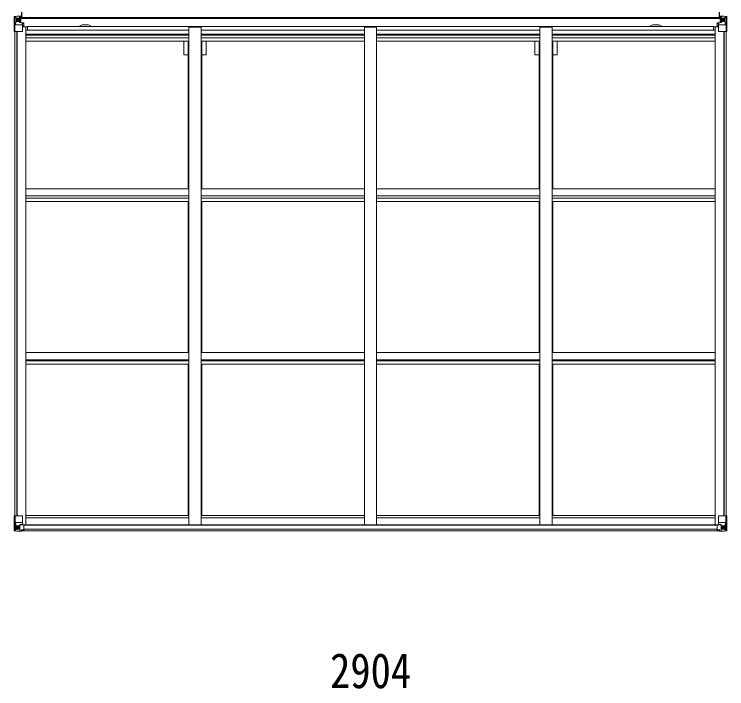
# Model space of a CAD drawing. Units: millimetres at full size, sheet at 1:30; details may follow other scales. Extents: x -8385 to 8479, y -5853 to 5787.
# Drawn here: x 677 to 3585, y 463 to 3213 of the extents above; entities that cross this region are included whole.
import ezdxf
from ezdxf.enums import TextEntityAlignment as Align

# ---------------------------------------------------------------- set-up
doc = ezdxf.new("R2010")
doc.units = ezdxf.units.MM
doc.header["$LTSCALE"] = 30
for name, color, linetype, lineweight in [('0-1_本体', 4, 'Continuous', 9), ('0-2_部品', 7, 'Continuous', 9), ('0-3_ELV2', 3, 'Continuous', 9), ('0-A_寸法', 6, 'Continuous', 9)]:
    doc.layers.add(name, color=color, linetype=linetype, lineweight=lineweight)
doc.styles.add('ＭＳ ゴシック', font='')
doc.styles.get('ＭＳ ゴシック').set_extended_font_data('MS Gothic')

msp = doc.modelspace()

# ---------------------------------------------------------------- linework, layer by layer
at = {"layer": '0-1_本体'}
for p, q in [((700.27, 3203.46), (708.27, 3203.46)), ((700.28, 3201.4), (708.27, 3201.4)), ((708.27, 3195.37), (708.27, 3212.21)), ((3553.27, 3200.11), (708.27, 3200.11)), ((3553.27, 3195.37), (3553.27, 3212.21)), ((3561.27, 3203.46), (3553.27, 3203.46)), ((3561.25, 3201.4), (3553.27, 3201.4)), ((3553.27, 3195.37), (708.27, 3195.37)), ((678.77, 1167.61), (678.77, 3142.69)), ((687.77, 1167.61), (687.77, 3142.69)), ((688.47, 1167.61), (688.47, 3142.69)), ((710.77, 3161.17), (723.77, 3161.17)), ((723.77, 1131.26), (723.77, 3161.17)), ((1389.77, 3148.12), (723.77, 3148.12)), ((731.27, 3163.19), (731.27, 3148.12)), ((3530.27, 3163.19), (731.27, 3163.19)), ((978.77, 3169.25), (953.77, 3169.25)), ((1389.77, 1131.26), (1389.77, 3160.52)), ((1439.77, 3160.52), (1389.77, 3160.52)), ((1439.77, 1131.26), (1439.77, 3160.52)), ((2105.77, 3148.12), (1439.77, 3148.12)), ((2105.77, 1131.26), (2105.77, 3160.52)), ((2155.77, 3160.52), (2105.77, 3160.52)), ((2155.77, 1131.26), (2155.77, 3160.52)), ((2821.77, 3148.12), (2155.77, 3148.12)), ((2821.77, 1131.26), (2821.77, 3160.52)), ((2871.77, 3160.52), (2821.77, 3160.52)), ((2871.77, 1131.26), (2871.77, 3160.52)), ((3537.77, 3148.12), (2871.77, 3148.12)), ((3282.77, 3169.25), (3307.77, 3169.25)), ((3530.27, 3163.19), (3530.27, 3148.12)), ((3537.77, 1131.26), (3537.77, 3161.17)), ((3550.77, 3161.17), (3537.77, 3161.17)), ((3573.07, 1167.61), (3573.07, 3142.69)), ((3573.77, 1167.61), (3573.77, 3142.69)), ((3582.77, 1167.61), (3582.77, 3142.69)), ((1389.77, 3131.68), (723.77, 3131.68)), ((1389.77, 3127.9), (723.77, 3127.9)), ((1389.77, 3116.55), (723.77, 3116.55)), ((2105.77, 3131.68), (1439.77, 3131.68)), ((2105.77, 3127.9), (1439.77, 3127.9)), ((2105.77, 3116.55), (1439.77, 3116.55)), ((2821.77, 3131.68), (2155.77, 3131.68)), ((2821.77, 3127.9), (2155.77, 3127.9)), ((2821.77, 3116.55), (2155.77, 3116.55)), ((3537.77, 3131.68), (2871.77, 3131.68)), ((3537.77, 3127.9), (2871.77, 3127.9)), ((3537.77, 3116.55), (2871.77, 3116.55)), ((1389.77, 3103.73), (723.77, 3103.73)), ((1369.57, 3047.46), (1369.57, 3103.73)), ((1387.27, 2501.17), (1387.27, 3103.73)), ((2105.77, 3103.73), (1439.77, 3103.73)), ((1442.27, 2501.17), (1442.27, 3103.73)), ((1459.97, 3047.46), (1459.97, 3103.73)), ((2821.77, 3103.73), (2155.77, 3103.73)), ((2801.57, 3047.46), (2801.57, 3103.73)), ((2819.27, 2501.17), (2819.27, 3103.73)), ((3537.77, 3103.73), (2871.77, 3103.73)), ((2874.27, 2501.17), (2874.27, 3103.73)), ((2891.97, 3047.46), (2891.97, 3103.73)), ((1387.27, 3047.46), (1369.57, 3047.46)), ((1459.97, 3047.46), (1442.27, 3047.46)), ((2819.27, 3047.46), (2801.57, 3047.46)), ((2891.97, 3047.46), (2874.27, 3047.46)), ((723.77, 2501.17), (1389.77, 2501.17)), ((1439.77, 2501.17), (2105.77, 2501.17)), ((2155.77, 2501.17), (2821.77, 2501.17)), ((2871.77, 2501.17), (3537.77, 2501.17)), ((723.77, 2472.13), (1389.77, 2472.13)), ((1439.77, 2472.13), (2105.77, 2472.13)), ((2155.77, 2472.13), (2821.77, 2472.13)), ((2871.77, 2472.13), (3537.77, 2472.13)), ((723.77, 2462.4), (1389.77, 2462.4)), ((723.77, 2449.54), (1389.77, 2449.54)), ((1387.27, 1833.71), (1387.27, 2449.54)), ((1439.77, 2462.4), (2105.77, 2462.4)), ((1439.77, 2449.54), (2105.77, 2449.54)), ((1442.27, 1833.71), (1442.27, 2449.54)), ((2155.77, 2462.4), (2821.77, 2462.4)), ((2155.77, 2449.54), (2821.77, 2449.54)), ((2819.27, 1833.71), (2819.27, 2449.54)), ((2871.77, 2462.4), (3537.77, 2462.4)), ((2871.77, 2449.54), (3537.77, 2449.54)), ((2874.27, 1833.71), (2874.27, 2449.54)), ((723.77, 1833.71), (1389.77, 1833.71)), ((1439.77, 1833.71), (2105.77, 1833.71)), ((2155.77, 1833.71), (2821.77, 1833.71)), ((2871.77, 1833.71), (3537.77, 1833.71)), ((723.77, 1803.96), (1389.77, 1803.96)), ((1439.77, 1803.96), (2105.77, 1803.96)), ((2155.77, 1803.96), (2821.77, 1803.96)), ((2871.77, 1803.96), (3537.77, 1803.96)), ((723.77, 1799.54), (1389.77, 1799.54)), ((723.77, 1786.52), (1389.77, 1786.52)), ((1387.27, 1168.5), (1387.27, 1786.52)), ((1439.77, 1799.54), (2105.77, 1799.54)), ((1439.77, 1786.52), (2105.77, 1786.52)), ((1442.27, 1168.5), (1442.27, 1786.52)), ((2155.77, 1799.54), (2821.77, 1799.54)), ((2155.77, 1786.52), (2821.77, 1786.52)), ((2819.27, 1168.5), (2819.27, 1786.52)), ((2871.77, 1799.54), (3537.77, 1799.54)), ((2871.77, 1786.52), (3537.77, 1786.52)), ((2874.27, 1168.5), (2874.27, 1786.52)), ((1389.77, 1168.5), (723.77, 1168.5)), ((2105.77, 1168.5), (1439.77, 1168.5)), ((2821.77, 1168.5), (2155.77, 1168.5)), ((3537.77, 1168.5), (2871.77, 1168.5)), ((1389.77, 1159.37), (723.77, 1159.37)), ((2105.77, 1159.37), (1439.77, 1159.37)), ((2821.77, 1159.37), (2155.77, 1159.37)), ((3537.5, 1159.37), (2871.77, 1159.37)), ((705.58, 1106.76), (3555.96, 1106.76)), ((705.58, 1105.82), (3555.96, 1105.82)), ((715.04, 1131.26), (3546.49, 1131.26)), ((715.58, 1128.91), (3545.96, 1128.91)), ((715.58, 1113.25), (3545.96, 1113.25))]:
    msp.add_line(p, q, dxfattribs=at)
for centre, start, end in [((953.77, 3156.75), 90, 148.96231), ((978.77, 3156.75), 31.03769, 90), ((3282.77, 3156.75), 90, 148.96231), ((3307.77, 3156.75), 31.03769, 90)]:
    msp.add_arc(centre, 12.5, start, end, dxfattribs=at)
at = {"layer": '0-2_部品'}
for p, q in [((677.08, 1167.61), (710.08, 1167.61)), ((677.08, 1106.91), (677.08, 1167.61)), ((679.92, 1167.61), (679.92, 1107.03)), ((711.08, 1166.61), (711.08, 1133.52)), ((3550.46, 1166.61), (3550.46, 1133.52)), ((3584.46, 1167.61), (3551.46, 1167.61)), ((3581.61, 1167.61), (3581.61, 1107.03)), ((3584.46, 1106.91), (3584.46, 1167.61)), ((680.47, 1140.73), (687.08, 1140.95)), ((680.47, 1140.73), (684.61, 1128.65)), ((687.08, 1140.95), (711.08, 1140.95)), ((3574.46, 1140.95), (3550.46, 1140.95)), ((3581.07, 1140.73), (3574.46, 1140.95)), ((3581.07, 1140.73), (3576.92, 1128.65)), ((678.02, 1105.95), (678.02, 1105.9)), ((686.99, 1105.52), (679.07, 1105.99)), ((679.93, 1106.96), (679.92, 1107.03)), ((683.89, 1110.41), (681.16, 1106.74)), ((687.08, 1127.42), (684.75, 1127.38)), ((684.75, 1127.38), (684.75, 1113.91)), ((684.75, 1113.91), (687.08, 1113.85)), ((687.08, 1127.42), (687.08, 1127.41)), ((699.08, 1127.41), (687.08, 1127.41)), ((687.08, 1113.86), (699.08, 1113.86)), ((699.08, 1104.73), (687.08, 1105.51)), ((691.6, 1121.05), (691.6, 1122.01)), ((699.08, 1131.4), (705.58, 1131.4)), ((699.08, 1131.4), (699.08, 1104.61)), ((710.26, 1133.26), (699.91, 1131.6)), ((699.91, 1131.6), (699.91, 1131.4)), ((702.6, 1131.4), (710.26, 1132.62)), ((705.58, 1131.4), (714.58, 1131.37)), ((705.58, 1104.22), (705.58, 1110.16)), ((714.58, 1109.59), (705.58, 1109.53)), ((710.26, 1132.62), (710.26, 1133.26)), ((715.58, 1130.46), (715.58, 1110.3)), ((3545.96, 1130.46), (3545.96, 1110.3)), ((3555.96, 1131.4), (3546.96, 1131.37)), ((3546.96, 1109.59), (3555.96, 1109.53)), ((3551.28, 1133.26), (3561.63, 1131.6)), ((3551.28, 1132.62), (3551.28, 1133.26)), ((3558.93, 1131.4), (3551.28, 1132.62)), ((3562.46, 1131.4), (3555.96, 1131.4)), ((3555.96, 1104.22), (3555.96, 1110.16)), ((3561.63, 1131.6), (3561.63, 1131.4)), ((3562.46, 1131.4), (3562.46, 1104.61)), ((3562.46, 1127.41), (3574.46, 1127.41)), ((3574.46, 1113.86), (3562.46, 1113.86)), ((3562.46, 1104.73), (3574.46, 1105.51)), ((3569.94, 1121.05), (3569.94, 1122.01)), ((3574.46, 1127.42), (3574.46, 1127.41)), ((3574.46, 1127.42), (3576.79, 1127.38)), ((3576.79, 1113.91), (3574.46, 1113.85)), ((3574.55, 1105.52), (3582.47, 1105.99)), ((3576.79, 1127.38), (3576.79, 1113.91)), ((3577.64, 1110.41), (3580.38, 1106.74)), ((3581.61, 1106.96), (3581.61, 1107.03)), ((3583.52, 1105.95), (3583.52, 1105.9))]:
    msp.add_line(p, q, dxfattribs=at)
for points in [[(678.02, 1105.9), (687.08, 1105.35), (705.58, 1104.22)], [(690.64, 1119.13), (689.68, 1119.13), (689.68, 1120.09), (690.64, 1120.09)], [(691.6, 1122.01), (692.56, 1122.01), (692.56, 1121.05)], [(692.56, 1118.17), (692.56, 1117.21), (691.6, 1117.21), (691.6, 1118.17)], [(693.52, 1120.09), (694.48, 1120.09), (694.48, 1119.13), (693.52, 1119.13)], [(715.58, 1110.3), (715.57, 1110.2), (705.58, 1110.16)], [(3545.96, 1110.3), (3545.97, 1110.2), (3555.96, 1110.16)], [(3583.52, 1105.9), (3574.46, 1105.35), (3555.96, 1104.22)], [(3568.02, 1120.09), (3567.06, 1120.09), (3567.06, 1119.13), (3568.02, 1119.13)], [(3569.94, 1122.01), (3568.98, 1122.01), (3568.98, 1121.05)], [(3568.98, 1118.17), (3568.98, 1117.21), (3569.94, 1117.21), (3569.94, 1118.17)], [(3570.9, 1119.13), (3571.86, 1119.13), (3571.86, 1120.09), (3570.9, 1120.09)]]:
    msp.add_lwpolyline(points, dxfattribs=at)
for centre in [(692.08, 1119.61), (3569.46, 1119.61)]:
    msp.add_circle(centre, 5.3, dxfattribs=at)
for centre, radius, start, end in [((710.08, 1166.61), 1, 0, 90), ((3551.46, 1166.61), 1, 90, 180), ((710.15, 1134.19), 0.937, 276.73234, 357.67791), ((3551.39, 1134.19), 0.937, 182.32209, 263.26766), ((678.08, 1106.94), 0.999, 180.04917, 266.5576), ((678.08, 1106.91), 0.999, 180.04917, 266.5576), ((678.08, 1106.9), 1, 179.99921, 266.49983), ((679.24, 1093.3), 12.7, 84.89689, 90.75534), ((681.21, 1106.91), 1.28, 177.54105, 228.82169), ((690.64, 1121.05), 0.96, 270, 0), ((690.64, 1118.17), 0.96, 0, 90), ((693.52, 1121.05), 0.96, 180, 270), ((693.52, 1118.17), 0.96, 90, 180), ((700.02, 1130.67), 0.937, 96.73234, 129.06602), ((710.15, 1133.55), 0.937, 276.73234, 357.67791), ((3551.39, 1133.55), 0.937, 182.32209, 263.26766), ((3561.52, 1130.67), 0.937, 50.93398, 83.26766), ((3568.02, 1121.05), 0.96, 270, 0), ((3568.02, 1118.17), 0.96, 0, 90), ((3570.9, 1121.05), 0.96, 180, 270), ((3570.9, 1118.17), 0.96, 90, 180), ((3580.33, 1106.91), 1.28, 311.17831, 2.45895), ((3582.3, 1093.3), 12.7, 89.24466, 95.10311), ((3583.46, 1106.94), 0.999, 273.4424, 359.95083), ((3583.46, 1106.91), 0.999, 273.4424, 359.95083), ((3583.46, 1106.9), 1, 273.50017, 0.00079)]:
    msp.add_arc(centre, radius, start, end, dxfattribs=at)
for centre, major_axis, ratio, start_param, end_param in [((681.19, 1138.39), (0.85, -2.32), 0.403757, 3.0087805, 3.9744392), ((3580.35, 1138.39), (-0.85, -2.32), 0.403757, 2.3087461, 3.2744049), ((680.02, 1105.82), (2, -0.12), 0.060933, 2.0712557, 3.1453404), ((879.02, 1093.59), (201, -12.36), 0.060933, 3.1453404, 3.145839), ((680.21, 1108.92), (-0.02, -3), 0.466854, 0.125683, 0.7596956), ((681.88, 1113.99), (0.03, -5), 0.573921, 0.7672717, 1.551125), ((683.34, 1127.36), (0, -3), 0.468246, 1.5772882, 2.0127935), ((605.33, 1113.86), (81.75, 0), 0.061163, 6.2824128, 6.2831853), ((714.58, 1130.46), (1, -0.021), 0.906239, 0.0187047, 1.589501), ((714.58, 1110.3), (1, 0.012), 0.707053, 4.7036637, 6.124411), ((3546.96, 1130.46), (-1, -0.021), 0.906239, 4.6936843, 6.2644806), ((3546.96, 1110.3), (-1, 0.012), 0.707053, 0.1587743, 1.5795216), ((3656.21, 1113.86), (-81.75, 0), 0.061163, 0, 0.0007725), ((3578.19, 1127.36), (0, -3), 0.468246, 4.2703918, 4.7058971), ((3579.66, 1113.99), (-0.03, -5), 0.573921, 4.7320603, 5.5159136), ((3581.33, 1108.92), (0.02, -3), 0.466854, 5.5234897, 6.1575023), ((3581.52, 1105.82), (-2, -0.12), 0.060933, 3.1378449, 4.2119296), ((3382.52, 1093.59), (-201, -12.36), 0.060933, 3.1373463, 3.1378449)]:
    msp.add_ellipse(centre, major_axis=major_axis, ratio=ratio, start_param=start_param, end_param=end_param, dxfattribs=at)
at = {"layer": '0-3_ELV2'}
for p, q in [((676.77, 3203.4), (676.77, 3203.36)), ((677.71, 3204.4), (677.71, 3204.4)), ((677.71, 3204.36), (677.71, 3204.4)), ((686.68, 3204.79), (678.75, 3204.32)), ((679.61, 3203.34), (679.61, 3203.28)), ((679.61, 3142.69), (679.61, 3203.28)), ((683.58, 3199.9), (680.85, 3203.57)), ((698.77, 3205.58), (686.77, 3204.79)), ((705.27, 3206.09), (698.77, 3205.69)), ((698.77, 3179.59), (698.77, 3205.69)), ((698.77, 3204.81), (705.27, 3205.2)), ((700.27, 3199.98), (698.77, 3199.98)), ((705.27, 3204.28), (700.27, 3204.19)), ((700.77, 3199.62), (700.27, 3199.62)), ((700.77, 3200.65), (700.77, 3198.7)), ((708.27, 3200.65), (700.77, 3200.65)), ((708.27, 3200.62), (700.77, 3200.62)), ((700.77, 3199.62), (708.27, 3199.62)), ((705.27, 3205.2), (705.27, 3206.09)), ((705.27, 3204.69), (705.27, 3205.2)), ((705.27, 3204.69), (705.27, 3204.28)), ((705.27, 3204.28), (705.27, 3203.46)), ((705.77, 3204.37), (705.77, 3221.37)), ((705.77, 3205.62), (708.27, 3205.62)), ((705.77, 3205.4), (708.27, 3205.4)), ((705.77, 3204.37), (708.27, 3204.37)), ((707.27, 3204.37), (707.27, 3221.37)), ((707.27, 3201.4), (707.27, 3200.65)), ((708.27, 3204.37), (708.27, 3221.37)), ((3553.27, 3204.37), (3553.27, 3221.37)), ((3555.77, 3205.62), (3553.27, 3205.62)), ((3555.77, 3205.4), (3553.27, 3205.4)), ((3555.77, 3204.37), (3553.27, 3204.37)), ((3553.27, 3200.65), (3560.77, 3200.65)), ((3553.27, 3200.62), (3560.77, 3200.62)), ((3560.77, 3199.62), (3553.27, 3199.62)), ((3554.27, 3204.37), (3554.27, 3221.37)), ((3555.77, 3204.37), (3555.77, 3221.37)), ((3556.27, 3206.09), (3562.77, 3205.69)), ((3556.27, 3205.2), (3556.27, 3206.09)), ((3562.77, 3204.81), (3556.27, 3205.2)), ((3556.27, 3204.69), (3556.27, 3205.2)), ((3556.27, 3204.69), (3556.27, 3204.28)), ((3556.27, 3204.28), (3561.27, 3204.19)), ((3556.27, 3204.28), (3556.27, 3203.46)), ((3560.77, 3200.65), (3560.77, 3198.7)), ((3560.77, 3199.62), (3561.27, 3199.62)), ((3561.27, 3199.98), (3562.77, 3199.98)), ((3562.77, 3179.59), (3562.77, 3205.69)), ((3562.77, 3205.58), (3574.77, 3204.79)), ((3574.86, 3204.79), (3582.78, 3204.32)), ((3577.96, 3199.9), (3580.69, 3203.57)), ((3581.92, 3203.34), (3581.93, 3203.28)), ((3581.93, 3142.69), (3581.93, 3203.28)), ((3583.83, 3204.4), (3583.83, 3204.4)), ((3583.83, 3204.36), (3583.83, 3204.4)), ((3584.77, 3203.4), (3584.77, 3203.36)), ((680.16, 3169.57), (684.3, 3181.66)), ((684.44, 3196.39), (686.77, 3196.45)), ((684.44, 3182.92), (684.44, 3196.39)), ((686.77, 3182.89), (684.44, 3182.92)), ((686.77, 3196.45), (698.77, 3196.45)), ((686.77, 3182.89), (698.77, 3182.89)), ((686.77, 3182.89), (686.77, 3182.89)), ((692.25, 3189.25), (692.25, 3188.29)), ((697.77, 3196.45), (698.77, 3196.45)), ((700.27, 3196.45), (698.77, 3196.45)), ((700.27, 3182.89), (698.77, 3182.89)), ((699.6, 3179.34), (709.94, 3177.68)), ((699.6, 3178.7), (699.6, 3179.34)), ((709.94, 3177.05), (699.6, 3178.7)), ((704.27, 3194.69), (700.27, 3194.69)), ((704.27, 3186.49), (700.27, 3186.49)), ((700.38, 3198.32), (704.27, 3198.32)), ((700.76, 3198.53), (700.76, 3198.7)), ((700.76, 3198.7), (700.77, 3198.7)), ((708.27, 3198.76), (700.77, 3198.7)), ((704.27, 3178.59), (704.27, 3198.56)), ((709.94, 3177.68), (709.94, 3177.05)), ((710.22, 3177.6), (714.27, 3177.57)), ((710.77, 3143.69), (710.77, 3176.79)), ((715.27, 3177.56), (714.27, 3177.57)), ((714.27, 3175.84), (715.27, 3175.84)), ((715.27, 3161.77), (715.27, 3177.56)), ((3546.27, 3177.56), (3547.27, 3177.57)), ((3546.27, 3161.77), (3546.27, 3177.56)), ((3547.27, 3175.84), (3546.27, 3175.84)), ((3551.32, 3177.6), (3547.27, 3177.57)), ((3550.77, 3143.69), (3550.77, 3176.79)), ((3561.94, 3179.34), (3551.6, 3177.68)), ((3551.6, 3177.05), (3561.94, 3178.7)), ((3551.6, 3177.68), (3551.6, 3177.05)), ((3553.27, 3198.76), (3560.77, 3198.7)), ((3557.27, 3178.59), (3557.27, 3198.56)), ((3561.16, 3198.32), (3557.27, 3198.32)), ((3557.27, 3194.69), (3561.27, 3194.69)), ((3557.27, 3186.49), (3561.27, 3186.49)), ((3560.77, 3198.53), (3560.77, 3198.7)), ((3560.77, 3198.7), (3560.77, 3198.7)), ((3561.27, 3196.45), (3562.77, 3196.45)), ((3561.27, 3182.89), (3562.77, 3182.89)), ((3561.94, 3178.7), (3561.94, 3179.34)), ((3563.77, 3196.45), (3562.77, 3196.45)), ((3574.77, 3196.45), (3562.77, 3196.45)), ((3574.77, 3182.89), (3562.77, 3182.89)), ((3569.29, 3189.25), (3569.29, 3188.29)), ((3577.1, 3196.39), (3574.77, 3196.45)), ((3574.77, 3182.89), (3577.1, 3182.92)), ((3574.77, 3182.89), (3574.77, 3182.89)), ((3577.1, 3182.92), (3577.1, 3196.39)), ((3581.38, 3169.57), (3577.24, 3181.66)), ((679.61, 3142.69), (709.77, 3142.69)), ((680.16, 3169.57), (686.77, 3169.36)), ((686.77, 3169.36), (710.77, 3169.36)), ((715.27, 3165.69), (710.77, 3165.69)), ((731.27, 3161.77), (710.77, 3161.77)), ((3530.27, 3161.77), (3550.77, 3161.77)), ((3546.27, 3165.69), (3550.77, 3165.69)), ((3574.77, 3169.36), (3550.77, 3169.36)), ((3581.93, 3142.69), (3551.77, 3142.69)), ((3581.38, 3169.57), (3574.77, 3169.36))]:
    msp.add_line(p, q, dxfattribs=at)
for points in [[(676.77, 3203.36), (676.77, 3142.69), (679.61, 3142.69)], [(677.71, 3204.4), (686.77, 3204.96), (698.77, 3205.69)], [(705.27, 3204.69), (700.27, 3204.69), (700.27, 3179.23)], [(3556.27, 3204.69), (3561.27, 3204.69), (3561.27, 3179.23)], [(3583.83, 3204.4), (3574.77, 3204.96), (3562.77, 3205.69)], [(3584.77, 3203.36), (3584.77, 3142.69), (3581.93, 3142.69)], [(690.33, 3190.21), (689.37, 3190.21), (689.37, 3191.17), (690.33, 3191.17)], [(691.29, 3192.13), (691.29, 3193.09), (692.25, 3193.09), (692.25, 3192.13)], [(692.25, 3188.29), (691.29, 3188.29), (691.29, 3189.25)], [(693.21, 3191.17), (694.17, 3191.17), (694.17, 3190.21), (693.21, 3190.21)], [(708.27, 3198.6), (700.77, 3198.53), (700.76, 3198.53)], [(714.27, 3177.57), (714.27, 3175.84), (710.77, 3175.82)], [(3547.27, 3177.57), (3547.27, 3175.84), (3550.77, 3175.82)], [(3553.27, 3198.6), (3560.77, 3198.53), (3560.77, 3198.53)], [(3568.33, 3191.17), (3567.37, 3191.17), (3567.37, 3190.21), (3568.33, 3190.21)], [(3570.25, 3192.13), (3570.25, 3193.09), (3569.29, 3193.09), (3569.29, 3192.13)], [(3569.29, 3188.29), (3570.25, 3188.29), (3570.25, 3189.25)], [(3571.21, 3190.21), (3572.17, 3190.21), (3572.17, 3191.17), (3571.21, 3191.17)]]:
    msp.add_lwpolyline(points, dxfattribs=at)
for centre in [(691.77, 3190.69), (3569.77, 3190.69)]:
    msp.add_circle(centre, 5.3, dxfattribs=at)
for centre, radius, start, end in [((677.77, 3203.41), 1, 93.50017, 180.00079), ((677.77, 3203.4), 0.999, 93.4424, 179.95083), ((677.77, 3203.36), 0.999, 93.4424, 179.95083), ((678.92, 3217.01), 12.7, 269.24466, 275.10311), ((680.9, 3203.4), 1.28, 131.17831, 182.45895), ((700.77, 3201.15), 0.5, 179.99802, 269.99691), ((700.77, 3201.12), 0.5, 180.00109, 270.00109), ((3560.77, 3201.15), 0.5, 270.00309, 0.00198), ((3560.77, 3201.12), 0.5, 269.99891, 359.99891), ((3580.64, 3203.4), 1.28, 357.54105, 48.82169), ((3582.62, 3217.01), 12.7, 264.89689, 270.75534), ((3583.77, 3203.41), 1, 359.99921, 86.49983), ((3583.77, 3203.4), 0.999, 0.04917, 86.5576), ((3583.77, 3203.36), 0.999, 0.04917, 86.5576), ((690.33, 3192.13), 0.96, 270, 0), ((690.33, 3189.25), 0.96, 0, 90), ((693.21, 3192.13), 0.96, 180, 270), ((693.21, 3189.25), 0.96, 90, 180), ((699.71, 3180.27), 0.937, 182.32209, 263.26766), ((699.71, 3179.63), 0.937, 182.32209, 263.26766), ((700.77, 3198.2), 0.5, 90.52895, 180.04464), ((700.78, 3198.02), 0.513, 91.88028, 181.04707), ((709.83, 3176.75), 0.937, 2.32209, 83.26766), ((709.83, 3176.12), 0.937, 2.32209, 83.26766), ((3551.71, 3176.75), 0.937, 96.73234, 177.67791), ((3551.71, 3176.12), 0.937, 96.73234, 177.67791), ((3560.77, 3198.2), 0.5, 359.95536, 89.47105), ((3560.76, 3198.02), 0.513, 358.95293, 88.11972), ((3561.83, 3180.27), 0.937, 276.73234, 357.67791), ((3561.83, 3179.63), 0.937, 276.73234, 357.67791), ((3568.33, 3192.13), 0.96, 270, 0), ((3568.33, 3189.25), 0.96, 0, 90), ((3571.21, 3192.13), 0.96, 180, 270), ((3571.21, 3189.25), 0.96, 90, 180), ((709.77, 3143.69), 1, 270, 0), ((3551.77, 3143.69), 1, 180, 270)]:
    msp.add_arc(centre, radius, start, end, dxfattribs=at)
for centre, major_axis, ratio, start_param, end_param in [((878.71, 3216.71), (201, 12.36), 0.060933, 3.1373463, 3.1378449), ((679.71, 3204.48), (2, 0.12), 0.060933, 3.1378449, 4.2119296), ((679.9, 3201.38), (-0.02, 3), 0.466854, 5.5234897, 6.1575023), ((681.57, 3196.31), (0.03, 5), 0.573921, 4.7320603, 5.5159136), ((3579.97, 3196.31), (-0.03, 5), 0.573921, 0.7672717, 1.551125), ((3581.64, 3201.38), (0.02, 3), 0.466854, 0.125683, 0.7596956), ((3581.83, 3204.48), (-2, 0.12), 0.060933, 2.0712557, 3.1453404), ((3382.83, 3216.71), (-201, 12.36), 0.060933, 3.1453404, 3.145839), ((680.88, 3171.92), (0.85, 2.32), 0.403757, 2.3087461, 3.2744049), ((683.03, 3182.94), (0, 3), 0.468246, 4.2703918, 4.7058971), ((605.02, 3196.45), (81.75, 0), 0.061163, 0, 0.0007725), ((3656.52, 3196.45), (-81.75, 0), 0.061163, 6.2824128, 6.2831853), ((3578.51, 3182.94), (0, 3), 0.468246, 1.5772882, 2.0127935), ((3580.66, 3171.92), (-0.85, 2.32), 0.403757, 3.0087805, 3.9744392)]:
    msp.add_ellipse(centre, major_axis=major_axis, ratio=ratio, start_param=start_param, end_param=end_param, dxfattribs=at)

# ---------------------------------------------------------------- texts
at = {"layer": '0-A_寸法', "color": 7, "style": 'ＭＳ ゴシック', "width": 0.85}
msp.add_text('2904', height=143, dxfattribs=at).set_placement((1965.77, 421.96), align=Align.BOTTOM_LEFT)

doc.saveas('drawing.dxf')
